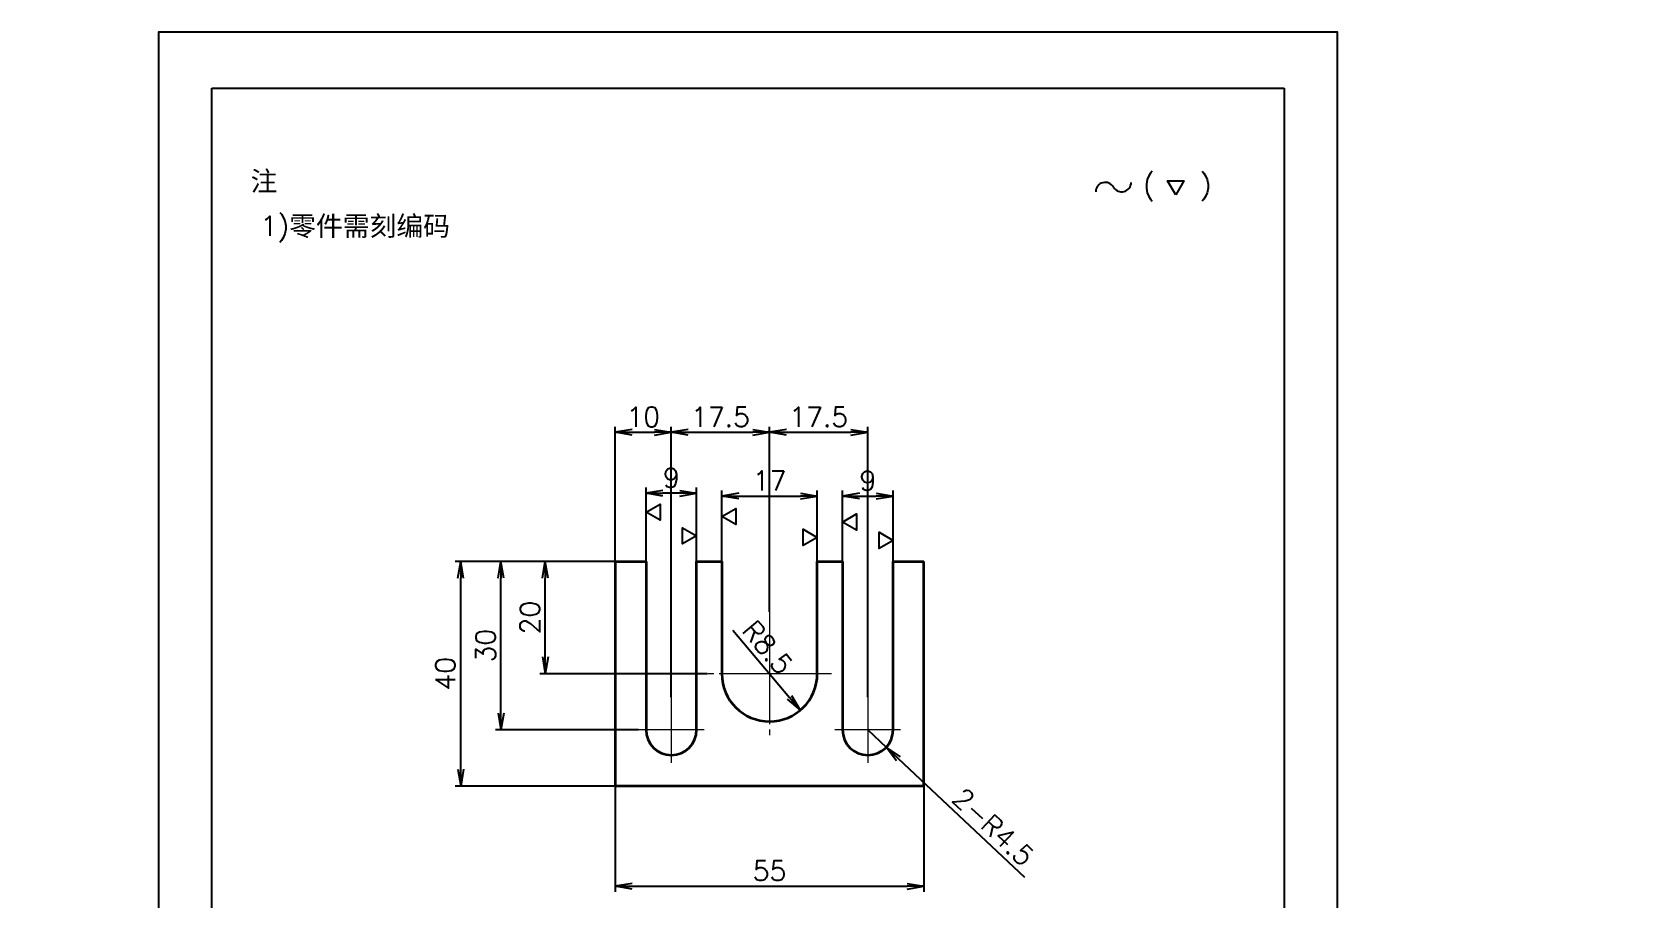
# Model space of a CAD drawing. Header units: millimetres. Extents: x 11035 to 42401, y -8968 to 2503.
# Drawn here: x 15425.7 to 15711.1, y 1457.5 to 1612.1 of the extents above; entities that cross this region are included whole.
import ezdxf

# ---------------------------------------------------------------- set-up
doc = ezdxf.new("R2010")
doc.units = ezdxf.units.MM
doc.linetypes.add('CENTER-HOKUTO', pattern=[23, 20, -1, 1, -1])
doc.layers.add('AM_7', color=2, linetype='CENTER-HOKUTO', lineweight=30)
doc.layers.add('title_frame', color=7, linetype='Continuous')
doc.layers.add('word_dim', color=253, linetype='Continuous')
doc.styles.get("Standard").update_dxf_attribs({"font": 'romans.shx', "bigfont": 'bigfont.shx'})
doc.dimstyles.new('RS1-1', dxfattribs={"dimtxt": 3.5, "dimasz": 3, "dimexe": 1, "dimexo": 0, "dimgap": 1, "dimtad": 3, "dimdsep": 46, "dimtxsty": 'Standard', "dimblk1": 'OPEN', "dimblk2": 'OPEN', "dimsah": 1, "dimcen": 0, "dimclrd": 256, "dimclre": 256, "dimclrt": 3, "dimazin": 2, "dimtfac": 1, "dimtmove": 0, "dimatfit": 3, "dimldrblk": 'OPEN', "dimfxl": 0, "dimtolj": 1, "dimtzin": 0, "dimarcsym": 0})

# ---------------------------------------------------------------- blocks, each defined once
blk = doc.blocks.new('shiage0')
at = {"layer": 'word_dim', "color": 3, "linetype": 'Continuous'}
for centre, start, end in [((1.69, 0), 30, 180), ((4.61, 1.69), 210, 0)]:
    blk.add_arc(centre, 1.69, start, end, dxfattribs=at)
blk = doc.blocks.new('12')
at = {"layer": 'title_frame', "color": 3, "linetype": 'Continuous'}
blk.add_lwpolyline([(20.46, 3.03), (19.01, 5.53), (21.9, 5.53)], close=True, dxfattribs=at)
blk.add_blockref('shiage0', (6.23, 3.56), dxfattribs=at)
blk.add_text('(   )', height=3.5, dxfattribs=at).set_placement((14.64, 3.08))
blk = doc.blocks.new('_Open')
at = {"color": 0, "lineweight": -2}
for p, q in [((-1, 0.167), (0, 0)), ((-1, -0.167), (0, 0)), ((0, 0), (-1, 0))]:
    blk.add_line(p, q, dxfattribs=at)
blk = doc.blocks.new('*D130')
at = {"layer": 'DEFPOINTS', "color": 0, "linetype": 'Continuous', "ltscale": 2}
for p in [(15502, 1517.82), (15529.51, 1517.82), (15529.51, 1477.82)]:
    blk.add_point(p, dxfattribs=at)
at = {"layer": 'word_dim', "linetype": 'Continuous', "lineweight": -2, "ltscale": 2}
for p, q in [((15529.51, 1517.82), (15501, 1517.82)), ((15502, 1480.82), (15502, 1514.82)), ((15529.51, 1477.82), (15501, 1477.82))]:
    blk.add_line(p, q, dxfattribs=at)
at = {"layer": 'word_dim', "linetype": 'Continuous', "lineweight": -2, "ltscale": 2, "xscale": 3, "yscale": 3, "zscale": 3}
for p, rotation in [((15502, 1517.82), 90), ((15502, 1477.82), 270)]:
    blk.add_blockref('_Open', p, dxfattribs=dict(at, rotation=rotation))
at = {"layer": 'word_dim', "color": 3, "linetype": 'Continuous', "ltscale": 2, "insert": (15499.25, 1497.82), "char_height": 3.5, "attachment_point": 5, "rotation": 90}
blk.add_mtext('\\A1;40', dxfattribs=at)
blk = doc.blocks.new('*D131')
at = {"layer": 'DEFPOINTS', "color": 0, "linetype": 'Continuous', "ltscale": 2}
for p in [(15529.51, 1477.82), (15584.51, 1477.82), (15584.51, 1459.98)]:
    blk.add_point(p, dxfattribs=at)
at = {"layer": 'word_dim', "linetype": 'Continuous', "lineweight": -2, "ltscale": 2}
for p, q in [((15529.51, 1477.82), (15529.51, 1458.98)), ((15584.51, 1477.82), (15584.51, 1458.98)), ((15532.51, 1459.98), (15581.51, 1459.98))]:
    blk.add_line(p, q, dxfattribs=at)
at = {"layer": 'word_dim', "linetype": 'Continuous', "lineweight": -2, "ltscale": 2, "xscale": 3, "yscale": 3, "zscale": 3, "rotation": 180}
blk.add_blockref('_Open', (15529.51, 1459.98), dxfattribs=at)
at = {"layer": 'word_dim', "linetype": 'Continuous', "lineweight": -2, "ltscale": 2, "xscale": 3, "yscale": 3, "zscale": 3}
blk.add_blockref('_Open', (15584.51, 1459.98), dxfattribs=at)
at = {"layer": 'word_dim', "color": 3, "linetype": 'Continuous', "ltscale": 2, "insert": (15557.01, 1462.73), "char_height": 3.5, "attachment_point": 5}
blk.add_mtext('\\A1;55', dxfattribs=at)
blk = doc.blocks.new('*D132')
at = {"layer": 'DEFPOINTS', "color": 0, "linetype": 'Continuous', "ltscale": 2}
for p in [(15509.17, 1517.82), (15529.51, 1517.82), (15533.66, 1487.82)]:
    blk.add_point(p, dxfattribs=at)
at = {"layer": 'word_dim', "linetype": 'Continuous', "lineweight": -2, "ltscale": 2}
for p, q in [((15529.51, 1517.82), (15508.17, 1517.82)), ((15509.17, 1490.82), (15509.17, 1514.82)), ((15533.66, 1487.82), (15508.17, 1487.82))]:
    blk.add_line(p, q, dxfattribs=at)
at = {"layer": 'word_dim', "linetype": 'Continuous', "lineweight": -2, "ltscale": 2, "xscale": 3, "yscale": 3, "zscale": 3}
for p, rotation in [((15509.17, 1517.82), 90), ((15509.17, 1487.82), 270)]:
    blk.add_blockref('_Open', p, dxfattribs=dict(at, rotation=rotation))
at = {"layer": 'word_dim', "color": 3, "linetype": 'Continuous', "ltscale": 2, "insert": (15506.42, 1502.82), "char_height": 3.5, "attachment_point": 5, "rotation": 90}
blk.add_mtext('\\A1;30', dxfattribs=at)
blk = doc.blocks.new('*D133')
at = {"layer": 'DEFPOINTS', "color": 0, "linetype": 'Continuous', "ltscale": 2}
for p in [(15517.07, 1517.82), (15529.51, 1517.82), (15545.96, 1497.82)]:
    blk.add_point(p, dxfattribs=at)
at = {"layer": 'word_dim', "linetype": 'Continuous', "lineweight": -2, "ltscale": 2}
for p, q in [((15529.51, 1517.82), (15516.07, 1517.82)), ((15517.07, 1500.82), (15517.07, 1514.82)), ((15545.96, 1497.82), (15516.07, 1497.82))]:
    blk.add_line(p, q, dxfattribs=at)
at = {"layer": 'word_dim', "linetype": 'Continuous', "lineweight": -2, "ltscale": 2, "xscale": 3, "yscale": 3, "zscale": 3}
for p, rotation in [((15517.07, 1517.82), 90), ((15517.07, 1497.82), 270)]:
    blk.add_blockref('_Open', p, dxfattribs=dict(at, rotation=rotation))
at = {"layer": 'word_dim', "color": 3, "linetype": 'Continuous', "ltscale": 2, "insert": (15514.32, 1507.82), "char_height": 3.5, "attachment_point": 5, "rotation": 90}
blk.add_mtext('\\A1;20', dxfattribs=at)
blk = doc.blocks.new('*D134')
at = {"layer": 'DEFPOINTS', "color": 0, "linetype": 'Continuous', "ltscale": 2}
for p in [(15539.51, 1540.81), (15529.51, 1517.82), (15539.51, 1493.67)]:
    blk.add_point(p, dxfattribs=at)
at = {"layer": 'word_dim', "linetype": 'Continuous', "lineweight": -2, "ltscale": 2}
for p, q in [((15529.51, 1517.82), (15529.51, 1541.81)), ((15539.51, 1493.67), (15539.51, 1541.81)), ((15532.51, 1540.81), (15536.51, 1540.81))]:
    blk.add_line(p, q, dxfattribs=at)
at = {"layer": 'word_dim', "linetype": 'Continuous', "lineweight": -2, "ltscale": 2, "xscale": 3, "yscale": 3, "zscale": 3, "rotation": 180}
blk.add_blockref('_Open', (15529.51, 1540.81), dxfattribs=at)
at = {"layer": 'word_dim', "linetype": 'Continuous', "lineweight": -2, "ltscale": 2, "xscale": 3, "yscale": 3, "zscale": 3}
blk.add_blockref('_Open', (15539.51, 1540.81), dxfattribs=at)
at = {"layer": 'word_dim', "color": 3, "linetype": 'Continuous', "ltscale": 2, "insert": (15534.51, 1543.56), "char_height": 3.5, "attachment_point": 5}
blk.add_mtext('\\A1;10', dxfattribs=at)
blk = doc.blocks.new('*D135')
at = {"layer": 'DEFPOINTS', "color": 0, "linetype": 'Continuous', "ltscale": 2}
for p in [(15557.01, 1540.81), (15557.01, 1508.87), (15539.51, 1493.67)]:
    blk.add_point(p, dxfattribs=at)
at = {"layer": 'word_dim', "linetype": 'Continuous', "lineweight": -2, "ltscale": 2}
for p, q in [((15539.51, 1493.67), (15539.51, 1541.81)), ((15557.01, 1508.87), (15557.01, 1541.81)), ((15542.51, 1540.81), (15554.01, 1540.81))]:
    blk.add_line(p, q, dxfattribs=at)
at = {"layer": 'word_dim', "linetype": 'Continuous', "lineweight": -2, "ltscale": 2, "xscale": 3, "yscale": 3, "zscale": 3, "rotation": 180}
blk.add_blockref('_Open', (15539.51, 1540.81), dxfattribs=at)
at = {"layer": 'word_dim', "linetype": 'Continuous', "lineweight": -2, "ltscale": 2, "xscale": 3, "yscale": 3, "zscale": 3}
blk.add_blockref('_Open', (15557.01, 1540.81), dxfattribs=at)
at = {"layer": 'word_dim', "color": 3, "linetype": 'Continuous', "ltscale": 2, "insert": (15548.26, 1543.56), "char_height": 3.5, "attachment_point": 5}
blk.add_mtext('\\A1;17.5', dxfattribs=at)
blk = doc.blocks.new('*D136')
at = {"layer": 'DEFPOINTS', "color": 0, "linetype": 'Continuous', "ltscale": 2}
for p in [(15574.51, 1540.81), (15557.01, 1508.87), (15574.51, 1493.67)]:
    blk.add_point(p, dxfattribs=at)
at = {"layer": 'word_dim', "linetype": 'Continuous', "lineweight": -2, "ltscale": 2}
for p, q in [((15557.01, 1508.87), (15557.01, 1541.81)), ((15574.51, 1493.67), (15574.51, 1541.81)), ((15560.01, 1540.81), (15571.51, 1540.81))]:
    blk.add_line(p, q, dxfattribs=at)
at = {"layer": 'word_dim', "linetype": 'Continuous', "lineweight": -2, "ltscale": 2, "xscale": 3, "yscale": 3, "zscale": 3, "rotation": 180}
blk.add_blockref('_Open', (15557.01, 1540.81), dxfattribs=at)
at = {"layer": 'word_dim', "linetype": 'Continuous', "lineweight": -2, "ltscale": 2, "xscale": 3, "yscale": 3, "zscale": 3}
blk.add_blockref('_Open', (15574.51, 1540.81), dxfattribs=at)
at = {"layer": 'word_dim', "color": 3, "linetype": 'Continuous', "ltscale": 2, "insert": (15565.76, 1543.56), "char_height": 3.5, "attachment_point": 5}
blk.add_mtext('\\A1;17.5', dxfattribs=at)
blk = doc.blocks.new('*D137')
at = {"layer": 'DEFPOINTS', "color": 0, "linetype": 'Continuous', "ltscale": 2}
for p in [(15535.01, 1529.96), (15535.01, 1517.82), (15544.01, 1517.82)]:
    blk.add_point(p, dxfattribs=at)
at = {"layer": 'word_dim', "linetype": 'Continuous', "lineweight": -2, "ltscale": 2}
for p, q in [((15535.01, 1517.82), (15535.01, 1530.96)), ((15544.01, 1517.82), (15544.01, 1530.96)), ((15541.01, 1529.96), (15538.01, 1529.96))]:
    blk.add_line(p, q, dxfattribs=at)
at = {"layer": 'word_dim', "linetype": 'Continuous', "lineweight": -2, "ltscale": 2, "xscale": 3, "yscale": 3, "zscale": 3, "rotation": 180}
blk.add_blockref('_Open', (15535.01, 1529.96), dxfattribs=at)
at = {"layer": 'word_dim', "linetype": 'Continuous', "lineweight": -2, "ltscale": 2, "xscale": 3, "yscale": 3, "zscale": 3}
blk.add_blockref('_Open', (15544.01, 1529.96), dxfattribs=at)
at = {"layer": 'word_dim', "color": 3, "linetype": 'Continuous', "ltscale": 2, "insert": (15539.51, 1532.71), "char_height": 3.5, "attachment_point": 5}
blk.add_mtext('\\A1;9', dxfattribs=at)
blk = doc.blocks.new('*D138')
at = {"layer": 'DEFPOINTS', "color": 0, "linetype": 'Continuous', "ltscale": 2}
for p in [(15565.51, 1529.46), (15548.51, 1517.82), (15565.51, 1517.82)]:
    blk.add_point(p, dxfattribs=at)
at = {"layer": 'word_dim', "linetype": 'Continuous', "lineweight": -2, "ltscale": 2}
for p, q in [((15548.51, 1517.82), (15548.51, 1530.46)), ((15565.51, 1517.82), (15565.51, 1530.46)), ((15551.51, 1529.46), (15562.51, 1529.46))]:
    blk.add_line(p, q, dxfattribs=at)
at = {"layer": 'word_dim', "linetype": 'Continuous', "lineweight": -2, "ltscale": 2, "xscale": 3, "yscale": 3, "zscale": 3, "rotation": 180}
blk.add_blockref('_Open', (15548.51, 1529.46), dxfattribs=at)
at = {"layer": 'word_dim', "linetype": 'Continuous', "lineweight": -2, "ltscale": 2, "xscale": 3, "yscale": 3, "zscale": 3}
blk.add_blockref('_Open', (15565.51, 1529.46), dxfattribs=at)
at = {"layer": 'word_dim', "color": 3, "linetype": 'Continuous', "ltscale": 2, "insert": (15557.01, 1532.21), "char_height": 3.5, "attachment_point": 5}
blk.add_mtext('\\A1;17', dxfattribs=at)
blk = doc.blocks.new('*D139')
at = {"layer": 'DEFPOINTS', "color": 0, "linetype": 'Continuous', "ltscale": 2}
for p in [(15579.01, 1529.46), (15570.01, 1517.82), (15579.01, 1517.82)]:
    blk.add_point(p, dxfattribs=at)
at = {"layer": 'word_dim', "linetype": 'Continuous', "lineweight": -2, "ltscale": 2}
for p, q in [((15570.01, 1517.82), (15570.01, 1530.46)), ((15579.01, 1517.82), (15579.01, 1530.46)), ((15573.01, 1529.46), (15576.01, 1529.46))]:
    blk.add_line(p, q, dxfattribs=at)
at = {"layer": 'word_dim', "linetype": 'Continuous', "lineweight": -2, "ltscale": 2, "xscale": 3, "yscale": 3, "zscale": 3, "rotation": 180}
blk.add_blockref('_Open', (15570.01, 1529.46), dxfattribs=at)
at = {"layer": 'word_dim', "linetype": 'Continuous', "lineweight": -2, "ltscale": 2, "xscale": 3, "yscale": 3, "zscale": 3}
blk.add_blockref('_Open', (15579.01, 1529.46), dxfattribs=at)
at = {"layer": 'word_dim', "color": 3, "linetype": 'Continuous', "ltscale": 2, "insert": (15574.51, 1532.21), "char_height": 3.5, "attachment_point": 5}
blk.add_mtext('\\A1;9', dxfattribs=at)
blk = doc.blocks.new('*D140')
at = {"layer": 'DEFPOINTS', "color": 0, "linetype": 'Continuous', "ltscale": 2}
for p in [(15574.51, 1487.82), (15577.78, 1484.73)]:
    blk.add_point(p, dxfattribs=at)
at = {"layer": 'word_dim', "linetype": 'Continuous', "lineweight": -2, "ltscale": 2}
for p, q in [((15574.51, 1487.82), (15577.78, 1484.73)), ((15602.46, 1461.51), (15579.97, 1482.68))]:
    blk.add_line(p, q, dxfattribs=at)
at = {"layer": 'word_dim', "linetype": 'Continuous', "lineweight": -2, "ltscale": 2, "xscale": 3, "yscale": 3, "zscale": 3, "rotation": 136.7388958359324}
blk.add_blockref('_Open', (15577.78, 1484.73), dxfattribs=at)
at = {"layer": 'word_dim', "color": 3, "linetype": 'Continuous', "ltscale": 2, "insert": (15596.88, 1470.54), "char_height": 3.5, "attachment_point": 5, "rotation": 316.7389}
blk.add_mtext('\\A1;2-R4.5', dxfattribs=at)
blk = doc.blocks.new('*D141')
at = {"layer": 'DEFPOINTS', "color": 0, "linetype": 'Continuous', "ltscale": 2}
for p in [(15557.01, 1497.82), (15562.48, 1491.31)]:
    blk.add_point(p, dxfattribs=at)
at = {"layer": 'word_dim', "linetype": 'Continuous', "lineweight": -2, "ltscale": 2}
blk.add_line((15550.46, 1505.6), (15560.55, 1493.61), dxfattribs=at)
at = {"layer": 'word_dim', "linetype": 'Continuous', "lineweight": -2, "ltscale": 2, "xscale": 3, "yscale": 3, "zscale": 3, "rotation": 310.0807139725057}
blk.add_blockref('_Open', (15562.48, 1491.31), dxfattribs=at)
at = {"layer": 'word_dim', "color": 3, "linetype": 'Continuous', "ltscale": 2, "insert": (15556.64, 1502.52), "char_height": 3.5, "attachment_point": 5, "rotation": 310.0807}
blk.add_mtext('\\A1;R8.5', dxfattribs=at)
blk = doc.blocks.new('*D174')
at = {"layer": 'DEFPOINTS', "color": 0, "linetype": 'Continuous', "ltscale": 2}
for p in [(12963.48, 1497.4), (12979.48, 1497.4), (12979.48, 1483.71), (15859.98, 1372.29), (15847.48, 1361.98)]:
    blk.add_point(p, dxfattribs=at)
at = {"layer": 'word_dim', "linetype": 'Continuous', "lineweight": -2, "ltscale": 2}
for p, q in [((12963.48, 1497.4), (12963.48, 1482.71)), ((12979.48, 1497.4), (12979.48, 1482.71)), ((12966.48, 1483.71), (12976.48, 1483.71)), ((12979.48, 1483.71), (13007.42, 1483.71)), ((15819.06, 1338.55), (15845.16, 1360.07)), ((15774.52, 1338.55), (15819.06, 1338.55))]:
    blk.add_line(p, q, dxfattribs=at)
at = {"layer": 'word_dim', "linetype": 'Continuous', "lineweight": -2, "ltscale": 2, "xscale": 3, "yscale": 3, "zscale": 3}
for p, rotation in [((12963.48, 1483.71), 180), ((15847.48, 1361.98), 39.50519903359829)]:
    blk.add_blockref('_Open', p, dxfattribs=dict(at, rotation=rotation))
blk.add_blockref('_Open', (12979.48, 1483.71), dxfattribs=at)
at = {"layer": 'word_dim', "color": 3, "linetype": 'Continuous', "ltscale": 2, "char_height": 3.5, "attachment_point": 5}
for s, insert in [('\\A1;%%C16 g6', (12997.7, 1487.04)), ('\\A1;DR. ∅16.2 THRU', (15794.46, 1341.3))]:
    blk.add_mtext(s, dxfattribs=dict(at, insert=insert))
blk = doc.blocks.new('*D176')
at = {"layer": 'DEFPOINTS', "color": 0, "linetype": 'Continuous', "ltscale": 2}
for p in [(12963.73, 1548.82), (12963.73, 1529.4), (12979.23, 1529.4)]:
    blk.add_point(p, dxfattribs=at)
at = {"layer": 'DEFPOINTS', "color": 0, "ltscale": 2}
for p in [(42286.85, -8849.77), (42263.85, -8854.69), (42286.85, -8857.69)]:
    blk.add_point(p, dxfattribs=at)
at = {"layer": 'word_dim', "linetype": 'Continuous', "lineweight": -2, "ltscale": 2}
for p, q in [((12963.73, 1548.82), (12934.02, 1548.82)), ((12963.73, 1529.4), (12963.73, 1549.82)), ((12976.23, 1548.82), (12966.73, 1548.82)), ((12979.23, 1529.4), (12979.23, 1549.82))]:
    blk.add_line(p, q, dxfattribs=at)
at = {"layer": 'word_dim', "lineweight": 25, "ltscale": 2}
for p, q in [((42263.85, -8854.69), (42263.85, -8848.77)), ((42266.85, -8849.77), (42283.85, -8849.77)), ((42286.85, -8857.69), (42286.85, -8848.77))]:
    blk.add_line(p, q, dxfattribs=at)
at = {"layer": 'word_dim', "linetype": 'Continuous', "lineweight": -2, "ltscale": 2, "xscale": 3, "yscale": 3, "zscale": 3, "rotation": 180}
blk.add_blockref('_Open', (12963.73, 1548.82), dxfattribs=at)
at = {"layer": 'word_dim', "linetype": 'Continuous', "lineweight": -2, "ltscale": 2, "xscale": 3, "yscale": 3, "zscale": 3}
blk.add_blockref('_Open', (12979.23, 1548.82), dxfattribs=at)
at = {"layer": 'word_dim', "lineweight": 25, "ltscale": 2, "xscale": 3, "yscale": 3, "zscale": 3, "rotation": 180}
blk.add_blockref('_Open', (42263.85, -8849.77), dxfattribs=at)
at = {"layer": 'word_dim', "lineweight": 25, "ltscale": 2, "xscale": 3, "yscale": 3, "zscale": 3}
blk.add_blockref('_Open', (42286.85, -8849.77), dxfattribs=at)
at = {"layer": 'word_dim', "color": 3, "linetype": 'Continuous', "ltscale": 2, "insert": (12947.37, 1552.67), "char_height": 3.5, "attachment_point": 5}
blk.add_mtext('\\A1;%%C15.5{\\H0.7x;\\S+0^ -0.05;}', dxfattribs=at)
at = {"layer": 'word_dim', "color": 3, "ltscale": 2, "insert": (42275.35, -8847.02), "char_height": 3.5, "attachment_point": 5}
blk.add_mtext('\\A1;23', dxfattribs=at)
blk = doc.blocks.new('*D177')
at = {"layer": 'DEFPOINTS', "color": 0, "linetype": 'Continuous', "ltscale": 2}
for p in [(12963.73, 1529.4), (12979.23, 1521.4), (13006.99, 1521.4)]:
    blk.add_point(p, dxfattribs=at)
at = {"layer": 'DEFPOINTS', "color": 0, "ltscale": 2}
for p in [(42316.85, -8864.8), (42321.85, -8874.69), (42316.85, -8883.05)]:
    blk.add_point(p, dxfattribs=at)
at = {"layer": 'word_dim', "linetype": 'Continuous', "lineweight": -2, "ltscale": 2}
for p, q in [((13006.99, 1532.4), (13006.99, 1535.4)), ((12963.73, 1529.4), (13007.99, 1529.4)), ((13006.99, 1529.4), (13006.99, 1521.4)), ((12979.23, 1521.4), (13007.99, 1521.4)), ((13006.99, 1518.4), (13006.99, 1515.4))]:
    blk.add_line(p, q, dxfattribs=at)
at = {"layer": 'word_dim', "lineweight": 25, "ltscale": 2}
for p, q in [((42316.85, -8864.8), (42316.85, -8884.05)), ((42321.85, -8874.69), (42321.85, -8884.05)), ((42313.85, -8883.05), (42310.85, -8883.05)), ((42321.85, -8883.05), (42316.85, -8883.05)), ((42324.85, -8883.05), (42327.85, -8883.05))]:
    blk.add_line(p, q, dxfattribs=at)
at = {"layer": 'word_dim', "linetype": 'Continuous', "lineweight": -2, "ltscale": 2, "xscale": 3, "yscale": 3, "zscale": 3}
for p, rotation in [((13006.99, 1529.4), 270), ((13006.99, 1521.4), 90)]:
    blk.add_blockref('_Open', p, dxfattribs=dict(at, rotation=rotation))
at = {"layer": 'word_dim', "lineweight": 25, "ltscale": 2, "xscale": 3, "yscale": 3, "zscale": 3}
blk.add_blockref('_Open', (42316.85, -8883.05), dxfattribs=at)
at = {"layer": 'word_dim', "lineweight": 25, "ltscale": 2, "xscale": 3, "yscale": 3, "zscale": 3, "rotation": 180}
blk.add_blockref('_Open', (42321.85, -8883.05), dxfattribs=at)
at = {"layer": 'word_dim', "color": 3, "linetype": 'Continuous', "ltscale": 2, "insert": (13004.24, 1525.4), "char_height": 3.5, "attachment_point": 5, "rotation": 90}
blk.add_mtext('\\A1;8', dxfattribs=at)
at = {"layer": 'word_dim', "color": 3, "ltscale": 2, "insert": (42319.35, -8880.3), "char_height": 3.5, "attachment_point": 5}
blk.add_mtext('\\A1;5', dxfattribs=at)
blk = doc.blocks.new('*D178')
at = {"layer": 'DEFPOINTS', "color": 0, "linetype": 'Continuous', "ltscale": 2}
for p in [(12976.24, 1569.81), (12969.75, 1539.82), (12973.21, 1539.82), (12963.73, 1529.4), (12979.23, 1529.4)]:
    blk.add_point(p, dxfattribs=at)
at = {"layer": 'DEFPOINTS', "color": 0, "ltscale": 2}
for p in [(42317.89, -8861.45), (42315.82, -8863.94)]:
    blk.add_point(p, dxfattribs=at)
at = {"layer": 'word_dim', "linetype": 'Continuous', "lineweight": -2, "ltscale": 2}
for q in [(12957.28, 1567.42), (12985.68, 1567.42)]:
    blk.add_line((12971.48, 1542.82), q, dxfattribs=at)
at = {"layer": 'word_dim', "lineweight": 25, "ltscale": 2}
for p, q in [((42335.5, -8840.23), (42319.81, -8859.14)), ((42377.1, -8840.23), (42335.5, -8840.23)), ((42315.82, -8863.94), (42317.89, -8861.45)), ((42313.9, -8866.25), (42311.99, -8868.56))]:
    blk.add_line(p, q, dxfattribs=at)
at = {"layer": 'word_dim', "linetype": 'Continuous', "lineweight": -2, "ltscale": 2}
blk.add_arc((12971.48, 1542.82), 27.4, 66.276, 113.724, dxfattribs=at)
at = {"layer": 'word_dim', "linetype": 'Continuous', "lineweight": -2, "ltscale": 2, "xscale": 3, "yscale": 3, "zscale": 3}
for p, rotation in [((12957.78, 1566.56), 206.8619962460085), ((12985.18, 1566.56), 333.1380037539915)]:
    blk.add_blockref('_Open', p, dxfattribs=dict(at, rotation=rotation))
at = {"layer": 'word_dim', "lineweight": 25, "ltscale": 2, "xscale": 3, "yscale": 3, "zscale": 3}
for p, rotation in [((42317.89, -8861.45), 230.3130372418511), ((42315.82, -8863.94), 50.31303724185107)]:
    blk.add_blockref('_Open', p, dxfattribs=dict(at, rotation=rotation))
at = {"layer": 'word_dim', "color": 3, "linetype": 'Continuous', "ltscale": 2, "insert": (12971.48, 1572.98), "char_height": 3.5, "attachment_point": 5}
blk.add_mtext('\\A1;60°', dxfattribs=at)
at = {"layer": 'word_dim', "color": 3, "ltscale": 2, "insert": (42356.8, -8837.48), "char_height": 3.5, "attachment_point": 5}
blk.add_mtext('\\A1;TAP{\\Fromans,bigfont|c134;.2-}M{\\Fromans,bigfont|c134;4} THRU', dxfattribs=at)
blk = doc.blocks.new('*D181')
at = {"layer": 'DEFPOINTS', "color": 0, "linetype": 'Continuous', "ltscale": 2}
for p in [(12943.98, 1506.4), (12998.98, 1506.4), (12943.98, 1471.43)]:
    blk.add_point(p, dxfattribs=at)
at = {"layer": 'DEFPOINTS', "color": 0, "ltscale": 2}
for p in [(42321.85, -8918.03), (42321.85, -8929.03), (42338, -8929.03)]:
    blk.add_point(p, dxfattribs=at)
at = {"layer": 'word_dim', "linetype": 'Continuous', "lineweight": -2, "ltscale": 2}
for p, q in [((12943.98, 1506.4), (12943.98, 1470.43)), ((12998.98, 1506.4), (12998.98, 1470.43)), ((12995.98, 1471.43), (12946.98, 1471.43))]:
    blk.add_line(p, q, dxfattribs=at)
at = {"layer": 'word_dim', "lineweight": 25, "ltscale": 2}
for p, q in [((42321.85, -8918.03), (42338.69, -8918.03)), ((42338, -8920.83), (42338, -8926.23)), ((42321.85, -8929.03), (42338.69, -8929.03))]:
    blk.add_line(p, q, dxfattribs=at)
at = {"layer": 'word_dim', "linetype": 'Continuous', "lineweight": -2, "ltscale": 2, "xscale": 3, "yscale": 3, "zscale": 3, "rotation": 180}
blk.add_blockref('_Open', (12943.98, 1471.43), dxfattribs=at)
at = {"layer": 'word_dim', "linetype": 'Continuous', "lineweight": -2, "ltscale": 2, "xscale": 3, "yscale": 3, "zscale": 3}
blk.add_blockref('_Open', (12998.98, 1471.43), dxfattribs=at)
at = {"layer": 'word_dim', "lineweight": 25, "ltscale": 2, "xscale": 2.8, "yscale": 2.8, "zscale": 2.8}
for p, rotation in [((42338, -8918.03), 90), ((42338, -8929.03), 270)]:
    blk.add_blockref('_Open', p, dxfattribs=dict(at, rotation=rotation))
at = {"layer": 'word_dim', "color": 3, "linetype": 'Continuous', "ltscale": 2, "insert": (12971.48, 1474.18), "char_height": 3.5, "attachment_point": 5}
blk.add_mtext('\\A1;%%c55', dxfattribs=at)
at = {"layer": 'word_dim', "color": 3, "ltscale": 2, "insert": (42335.55, -8923.53), "char_height": 3.5, "attachment_point": 5, "rotation": 90}
blk.add_mtext('\\A1;%%c11', dxfattribs=at)

msp = doc.modelspace()

# ---------------------------------------------------------------- linework, layer by layer
at = {"color": 7, "lineweight": 35, "ltscale": 0.1375}
for p, q in [((15529.506, 1517.819), (15535.006, 1517.819)), ((15579.006, 1517.819), (15584.506, 1517.819))]:
    msp.add_line(p, q, dxfattribs=at)
at = {"color": 7, "lineweight": 35}
for p, q in [((15529.506, 1517.819), (15529.506, 1477.819)), ((15535.006, 1517.819), (15535.006, 1487.819)), ((15544.006, 1487.819), (15544.006, 1517.819)), ((15548.506, 1517.819), (15548.506, 1497.819)), ((15565.506, 1497.819), (15565.506, 1517.819)), ((15570.006, 1517.819), (15570.006, 1487.819)), ((15579.006, 1487.819), (15579.006, 1517.819)), ((15584.506, 1477.819), (15584.506, 1517.819)), ((15584.506, 1477.819), (15529.506, 1477.819))]:
    msp.add_line(p, q, dxfattribs=at)
at = {"color": 7, "lineweight": 35, "ltscale": 0.1125}
for p, q in [((15544.006, 1517.819), (15548.506, 1517.819)), ((15565.506, 1517.819), (15570.006, 1517.819))]:
    msp.add_line(p, q, dxfattribs=at)
at = {"color": 7, "lineweight": 35}
for centre, radius in [((15557.006, 1497.819), 8.5), ((15539.506, 1487.819), 4.5), ((15574.506, 1487.819), 4.5)]:
    msp.add_arc(centre, radius, 180.00001, 0, dxfattribs=at)
at = {"layer": 'AM_7', "color": 2, "lineweight": 13}
for p, q in [((15557.006, 1508.868), (15557.006, 1486.769)), ((15568.056, 1497.819), (15545.956, 1497.819)), ((15539.506, 1493.668), (15539.506, 1481.968)), ((15574.506, 1493.668), (15574.506, 1481.968)), ((15545.356, 1487.819), (15533.656, 1487.819)), ((15580.356, 1487.819), (15568.656, 1487.819))]:
    msp.add_line(p, q, dxfattribs=at)
at = {"layer": 'title_frame'}
for p, q in [((15457.645, 1602.078), (15648.645, 1602.078)), ((15457.645, 1326.328), (15457.645, 1602.078)), ((15462.645, 1602.078), (15648.645, 1602.078)), ((15648.645, 1602.078), (15648.645, 1326.328))]:
    msp.add_line(p, q, dxfattribs=at)
at = {"layer": 'title_frame', "color": 4}
msp.add_lwpolyline([(15448.145, 1315.078), (15658.145, 1315.078), (15658.145, 1612.078), (15448.145, 1612.078)], close=True, dxfattribs=at)
at = {"layer": 'word_dim', "color": 3, "linetype": 'Continuous', "ltscale": 2}
for points in [[(15535.006, 1526.582), (15537.509, 1528.027), (15537.509, 1525.137)], [(15548.506, 1525.816), (15551.009, 1527.261), (15551.009, 1524.371)], [(15570.006, 1524.82), (15572.509, 1526.265), (15572.509, 1523.375)], [(15544.006, 1522.368), (15541.503, 1520.923), (15541.503, 1523.813)], [(15565.506, 1522.094), (15563.003, 1520.649), (15563.003, 1523.539)], [(15579.006, 1521.567), (15576.503, 1520.122), (15576.503, 1523.012)]]:
    msp.add_lwpolyline(points, close=True, dxfattribs=at)

# ---------------------------------------------------------------- block references
at = {"layer": 'word_dim', "linetype": 'Continuous', "ltscale": 2}
msp.add_blockref('12', (15608.878, 1580.064), dxfattribs=at)

# ---------------------------------------------------------------- texts
at = {"ltscale": 2, "char_height": 3.5, "attachment_point": 1}
for s, insert, width in [('{\\fSimSun|b0|i0|c134|p2;\\C3;注}', (15464.586, 1587.284), 10.36469), ('{\\Fromans,bigfont|c134;\\C3;1)\\fSimSun|b0|i0|c134|p2;零件需刻编码}', (15466.346, 1579.298), 96.90613)]:
    msp.add_mtext(s, dxfattribs=dict(at, insert=insert, width=width))

# ---------------------------------------------------------------- dimensions: what is measured, and where the dimension line sits
at = {"layer": 'word_dim', "linetype": 'Continuous', "ltscale": 2}
dim = msp.add_angular_dim_2l(base=(12976.241, 1569.81), line1=((12973.214, 1539.825), (12979.232, 1529.401)), line2=((12969.75, 1539.825), (12963.732, 1529.401)), dimstyle='RS1-1', dxfattribs=at)
dim.commit()
dim.dimension.update_dxf_attribs({"geometry": '*D178', "text_midpoint": (12971.482, 1572.977)})
for base, p1, p2, text, picture, middle in [((12963.732, 1548.817), (12979.232, 1529.401), (12963.732, 1529.401), '%%C<>{\\H0.7x;\\S+0^ -0.05;}', '*D176', (12947.374, 1552.675)), ((12943.982, 1471.426), (12998.982, 1506.401), (12943.982, 1506.401), '%%c<>', '*D181', (12971.482, 1474.176))]:
    dim = msp.add_linear_dim(base=base, p1=p1, p2=p2, text=text, dimstyle='RS1-1', dxfattribs=at)
    dim.commit()
    dim.dimension.update_dxf_attribs({"geometry": picture, "text_midpoint": middle})
for base, p1, p2, picture, middle in [((15539.506, 1540.811), (15529.506, 1517.819), (15539.506, 1493.668), '*D134', (15534.506, 1543.561)), ((15557.006, 1540.811), (15539.506, 1493.668), (15557.006, 1508.868), '*D135', (15548.256, 1543.561)), ((15574.506, 1540.811), (15557.006, 1508.868), (15574.506, 1493.668), '*D136', (15565.756, 1543.561)), ((15535.006, 1529.959), (15544.006, 1517.819), (15535.006, 1517.819), '*D137', (15539.506, 1532.709)), ((15565.506, 1529.459), (15548.506, 1517.819), (15565.506, 1517.819), '*D138', (15557.006, 1532.209)), ((15579.006, 1529.459), (15570.006, 1517.819), (15579.006, 1517.819), '*D139', (15574.506, 1532.209))]:
    dim = msp.add_linear_dim(base=base, p1=p1, p2=p2, dimstyle='RS1-1', dxfattribs=at)
    dim.commit()
    dim.dimension.update_dxf_attribs({"geometry": picture, "text_midpoint": middle})
for base, p1, p2, picture, middle in [((13006.99, 1521.401), (12963.732, 1529.401), (12979.232, 1521.401), '*D177', (13004.24, 1525.401)), ((15501.996, 1517.819), (15529.506, 1477.819), (15529.506, 1517.819), '*D130', (15499.246, 1497.819))]:
    dim = msp.add_linear_dim(base=base, p1=p1, p2=p2, angle=90, dimstyle='RS1-1', dxfattribs=at)
    dim.commit()
    dim.dimension.update_dxf_attribs({"geometry": picture, "text_midpoint": middle})
for base, p1, picture, middle in [((15509.168, 1517.819), (15533.656, 1487.819), '*D132', (15509.168, 1502.819)), ((15517.069, 1517.819), (15545.956, 1497.819), '*D133', (15517.069, 1507.819))]:
    dim = msp.add_linear_dim(base=base, p1=p1, p2=(15529.506, 1517.819), angle=90, dimstyle='RS1-1', dxfattribs=at)
    dim.commit()
    dim.dimension.update_dxf_attribs({"geometry": picture, "text_midpoint": middle, "dimtype": 160})
dim = msp.add_radius_dim(center=(15557.006, 1497.819), mpoint=(15562.479, 1491.315), dimstyle='RS1-1', dxfattribs=at)
dim.commit()
dim.dimension.update_dxf_attribs({"geometry": '*D141', "text_midpoint": (15554.538, 1500.752), "dimtype": 164})
at = {"layer": 'word_dim', "color": 3, "linetype": 'Continuous', "ltscale": 2}
dim = msp.add_linear_dim(base=(12979.482, 1483.711), p1=(12963.482, 1497.401), p2=(12979.482, 1497.401), text='%%C<> g6', dimstyle='RS1-1', dxfattribs=at)
dim.commit()
dim.dimension.update_dxf_attribs({"geometry": '*D174', "text_midpoint": (12997.701, 1483.711), "dimtype": 160})
at = {"layer": 'word_dim', "linetype": 'Continuous', "ltscale": 2}
dim = msp.add_diameter_dim_2p(p1=(15859.976, 1372.285), p2=(15847.477, 1361.98), text='DR. <> THRU', dimstyle='RS1-1', override={"dimtoh": 1, "dimtofl": 0}, dxfattribs=at)
dim.commit()
dim.dimension.update_dxf_attribs({"geometry": '*D174', "text_midpoint": (15794.456, 1338.547), "dimtype": 163})
dim = msp.add_radius_dim(center=(15574.506, 1487.819), mpoint=(15577.783, 1484.735), text='2-<>', dimstyle='RS1-1', dxfattribs=at)
dim.commit()
dim.dimension.update_dxf_attribs({"geometry": '*D140', "text_midpoint": (15594.993, 1468.539), "dimtype": 164})
dim = msp.add_linear_dim(base=(15584.506, 1459.979), p1=(15529.506, 1477.819), p2=(15584.506, 1477.819), dimstyle='RS1-1', dxfattribs=at)
dim.commit()
dim.dimension.update_dxf_attribs({"geometry": '*D131', "text_midpoint": (15557.006, 1459.979), "dimtype": 160})

doc.saveas('drawing.dxf')
